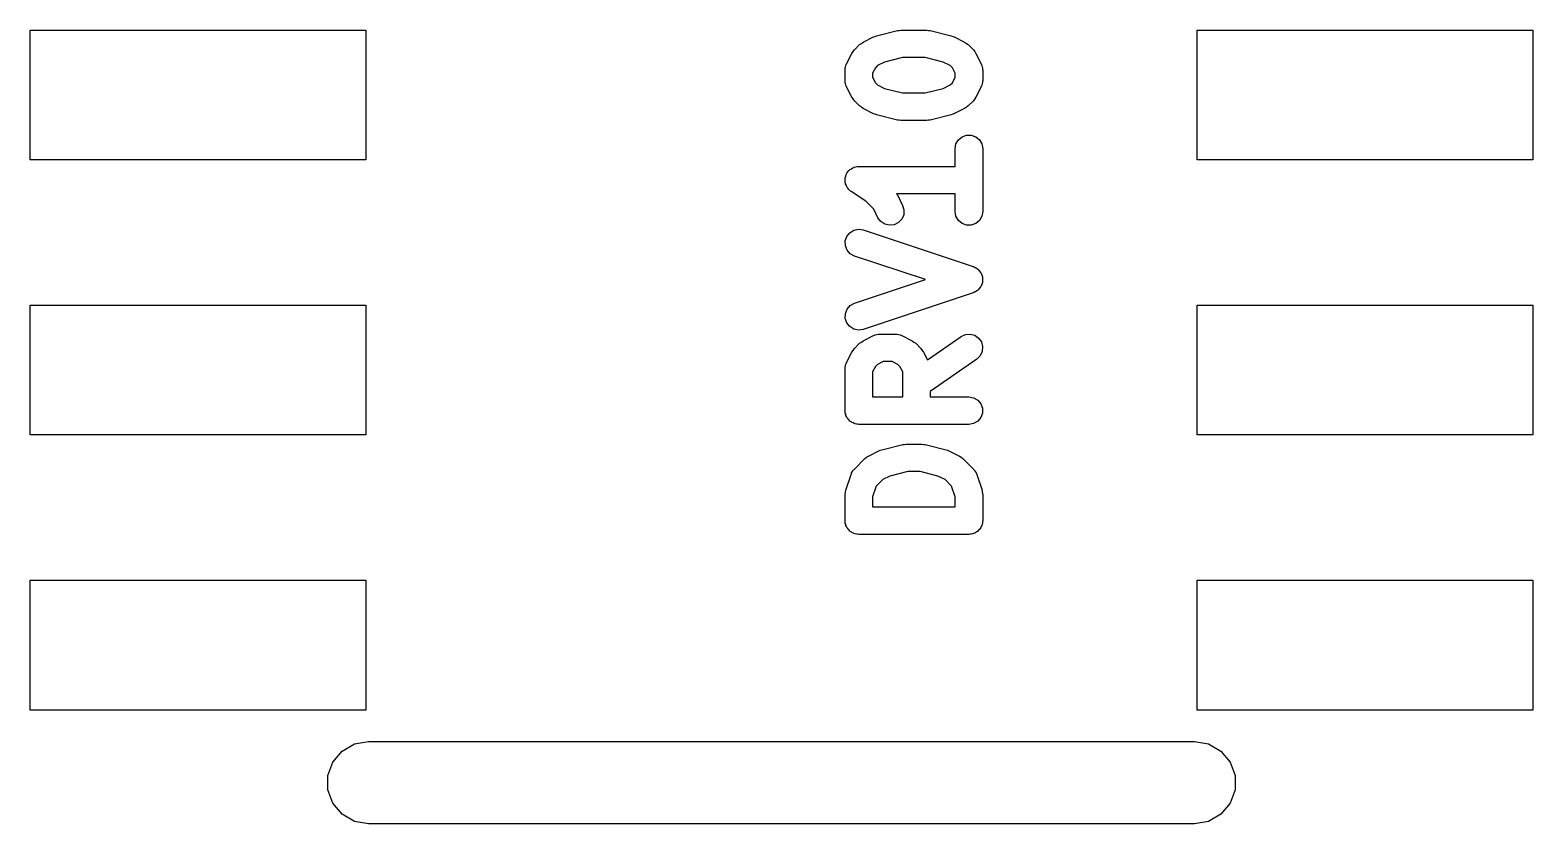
# Model space of a CAD drawing. Extents: x 51 to 137, y -158 to -25.
# Drawn here: x 92.04 to 98.97, y -69.8 to -66.13 of the extents above; entities that cross this region are included whole.
import ezdxf

# ---------------------------------------------------------------- set-up
doc = ezdxf.new("R2010")
doc.units = 0
doc.header["$MEASUREMENT"] = 0
doc.layers.add('BLACK', color=7, linetype='CONTINUOUS')

msp = doc.modelspace()

# ---------------------------------------------------------------- linework, layer by layer
at = {"layer": 'Black'}
for p, q in [((92.0369, -66.7309), (92.0369, -66.1315)), ((92.0369, -66.1315), (93.5863, -66.1315)), ((93.5863, -66.1315), (93.5863, -66.7309)), ((95.9422, -66.1579), (96.0389, -66.1337)), ((96.0389, -66.1337), (96.0467, -66.1332)), ((96.0467, -66.1332), (96.0543, -66.1318)), ((96.0543, -66.1318), (96.1753, -66.1318)), ((96.1753, -66.1318), (96.1829, -66.1332)), ((96.1829, -66.1332), (96.1907, -66.1337)), ((96.1907, -66.1337), (96.2874, -66.1579)), ((97.4217, -66.7309), (97.4217, -66.1315)), ((97.4217, -66.1315), (98.9711, -66.1315)), ((98.9711, -66.1315), (98.9711, -66.7309)), ((95.8401, -66.223), (95.8643, -66.1988)), ((95.8643, -66.1988), (95.8726, -66.193)), ((95.8726, -66.193), (95.8808, -66.1869)), ((95.8808, -66.1869), (95.9292, -66.1627)), ((95.9292, -66.1627), (95.9358, -66.1608)), ((95.9358, -66.1608), (95.9422, -66.1579)), ((96.2874, -66.1579), (96.2938, -66.1608)), ((96.2938, -66.1608), (96.3004, -66.1627)), ((96.3004, -66.1627), (96.3488, -66.1869)), ((96.3488, -66.1869), (96.357, -66.193)), ((96.357, -66.193), (96.3653, -66.1988)), ((96.3653, -66.1988), (96.3895, -66.223)), ((95.803, -66.2914), (95.804, -66.2879)), ((95.804, -66.2879), (95.8282, -66.2395)), ((95.8282, -66.2395), (95.8343, -66.2313)), ((95.8343, -66.2313), (95.8401, -66.223)), ((95.9797, -66.2794), (95.9468, -66.2959)), ((96.0622, -66.2588), (95.9797, -66.2794)), ((96.1675, -66.2588), (96.0622, -66.2588)), ((96.2499, -66.2794), (96.1675, -66.2588)), ((96.2828, -66.2959), (96.2499, -66.2794)), ((96.3895, -66.223), (96.3954, -66.2313)), ((96.3954, -66.2313), (96.4014, -66.2395)), ((96.4014, -66.2395), (96.4256, -66.2879)), ((96.4256, -66.2879), (96.4266, -66.2914)), ((95.7973, -66.3163), (95.7979, -66.3127)), ((95.7973, -66.3647), (95.7973, -66.3163)), ((95.7977, -66.309), (95.7998, -66.3019)), ((95.7979, -66.3127), (95.7977, -66.309)), ((95.7998, -66.3019), (95.8011, -66.2946)), ((95.8011, -66.2946), (95.803, -66.2914)), ((95.9372, -66.3055), (95.9243, -66.3313)), ((95.9243, -66.3313), (95.9243, -66.3497)), ((95.9243, -66.3497), (95.9372, -66.3754)), ((95.9468, -66.2959), (95.9372, -66.3055)), ((96.2924, -66.3055), (96.2828, -66.2959)), ((96.3053, -66.3313), (96.2924, -66.3055)), ((96.2924, -66.3754), (96.3053, -66.3497)), ((96.3053, -66.3497), (96.3053, -66.3313)), ((96.4266, -66.2914), (96.4285, -66.2946)), ((96.4285, -66.2946), (96.4298, -66.3019)), ((96.4298, -66.3019), (96.4319, -66.309)), ((96.4319, -66.309), (96.4317, -66.3127)), ((96.4317, -66.3127), (96.4323, -66.3163)), ((96.4323, -66.3163), (96.4323, -66.3647)), ((95.7979, -66.3683), (95.7973, -66.3647)), ((95.7977, -66.3719), (95.7979, -66.3683)), ((95.7998, -66.3791), (95.7977, -66.3719)), ((95.8011, -66.3864), (95.7998, -66.3791)), ((95.803, -66.3896), (95.8011, -66.3864)), ((95.804, -66.3931), (95.803, -66.3896)), ((95.8282, -66.4415), (95.804, -66.3931)), ((95.9372, -66.3754), (95.9468, -66.3851)), ((95.9468, -66.3851), (95.9797, -66.4015)), ((95.9797, -66.4015), (96.0621, -66.4221)), ((96.0621, -66.4221), (96.1675, -66.4221)), ((96.1675, -66.4221), (96.2499, -66.4015)), ((96.2499, -66.4015), (96.2828, -66.3851)), ((96.2828, -66.3851), (96.2924, -66.3754)), ((96.4256, -66.3931), (96.4014, -66.4415)), ((96.4266, -66.3896), (96.4256, -66.3931)), ((96.4285, -66.3864), (96.4266, -66.3896)), ((96.4298, -66.3791), (96.4285, -66.3864)), ((96.4319, -66.3719), (96.4298, -66.3791)), ((96.4323, -66.3647), (96.4317, -66.3683)), ((96.4317, -66.3683), (96.4319, -66.3719)), ((95.8343, -66.4496), (95.8282, -66.4415)), ((95.8401, -66.458), (95.8343, -66.4496)), ((95.8643, -66.4821), (95.8401, -66.458)), ((95.8726, -66.488), (95.8643, -66.4821)), ((95.8808, -66.494), (95.8726, -66.488)), ((95.9292, -66.5182), (95.8808, -66.494)), ((96.3488, -66.494), (96.3053, -66.5158)), ((96.357, -66.488), (96.3488, -66.494)), ((96.3653, -66.4821), (96.357, -66.488)), ((96.3895, -66.458), (96.3653, -66.4821)), ((96.3953, -66.4496), (96.3895, -66.458)), ((96.4014, -66.4415), (96.3953, -66.4496)), ((95.9358, -66.5202), (95.9292, -66.5182)), ((95.9422, -66.523), (95.9358, -66.5202)), ((96.0389, -66.5472), (95.9422, -66.523)), ((96.0467, -66.5478), (96.0389, -66.5472)), ((96.0543, -66.5491), (96.0467, -66.5478)), ((96.1753, -66.5491), (96.0543, -66.5491)), ((96.1829, -66.5478), (96.1753, -66.5491)), ((96.1907, -66.5472), (96.1829, -66.5478)), ((96.2874, -66.523), (96.1907, -66.5472)), ((96.2938, -66.5202), (96.2874, -66.523)), ((96.3004, -66.5182), (96.2938, -66.5202)), ((96.3053, -66.5158), (96.3004, -66.5182)), ((96.3202, -66.6383), (96.3371, -66.6242)), ((96.3371, -66.6242), (96.3578, -66.6166)), ((96.3578, -66.6166), (96.3798, -66.6166)), ((96.3798, -66.6166), (96.4006, -66.6242)), ((96.4006, -66.6242), (96.4175, -66.6383)), ((96.3053, -66.6792), (96.3091, -66.6574)), ((96.3053, -66.7608), (96.3053, -66.6792)), ((96.3091, -66.6574), (96.3202, -66.6383)), ((96.4175, -66.6383), (96.4285, -66.6574)), ((96.4285, -66.6574), (96.4323, -66.6792)), ((96.4323, -66.6792), (96.4323, -66.9694)), ((93.5863, -66.7309), (92.0369, -66.7309)), ((95.8177, -66.7783), (95.82, -66.7757)), ((95.82, -66.7757), (95.8266, -66.7719)), ((95.8266, -66.7719), (95.8327, -66.7674)), ((95.8327, -66.7674), (95.836, -66.7664)), ((95.836, -66.7664), (95.8391, -66.7646)), ((95.8391, -66.7646), (95.8466, -66.7633)), ((95.8466, -66.7633), (95.8538, -66.7612)), ((95.8538, -66.7612), (95.8573, -66.7614)), ((95.8573, -66.7614), (95.8608, -66.7608)), ((95.8608, -66.7608), (96.3053, -66.7608)), ((98.9711, -66.7309), (97.4217, -66.7309)), ((95.7974, -66.8202), (95.7983, -66.8168)), ((95.7983, -66.8277), (95.7974, -66.8202)), ((95.7983, -66.8133), (95.8009, -66.8061)), ((95.7983, -66.8168), (95.7983, -66.8133)), ((95.7983, -66.8353), (95.7983, -66.8277)), ((95.7995, -66.8386), (95.7983, -66.8353)), ((95.7999, -66.8421), (95.7995, -66.8386)), ((95.8032, -66.8489), (95.7999, -66.8421)), ((95.8009, -66.8061), (95.8027, -66.7988)), ((95.8027, -66.7988), (95.8046, -66.7959)), ((95.8046, -66.7959), (95.8058, -66.7925)), ((95.8058, -66.7925), (95.8107, -66.7867)), ((95.8107, -66.7867), (95.8149, -66.7804)), ((95.8149, -66.7804), (95.8177, -66.7783)), ((95.8058, -66.856), (95.8032, -66.8489)), ((95.8081, -66.8587), (95.8058, -66.856)), ((95.8096, -66.8619), (95.8081, -66.8587)), ((95.8151, -66.8671), (95.8096, -66.8619)), ((95.82, -66.8729), (95.8151, -66.8671)), ((95.823, -66.8747), (95.82, -66.8729)), ((95.8256, -66.8771), (95.823, -66.8747)), ((95.8929, -66.922), (95.8256, -66.8771)), ((96.3053, -66.8878), (96.0349, -66.8878)), ((96.0349, -66.8878), (96.0386, -66.8927)), ((96.0386, -66.8927), (96.0627, -66.941)), ((96.3053, -66.9694), (96.3053, -66.8878)), ((95.9296, -66.9587), (95.8929, -66.922)), ((95.9492, -66.9978), (95.9296, -66.9587)), ((96.0677, -66.9842), (96.0589, -67.0044)), ((96.0627, -66.941), (96.069, -66.9622)), ((96.069, -66.9622), (96.0677, -66.9842)), ((96.3091, -66.9912), (96.3053, -66.9694)), ((96.4323, -66.9694), (96.4285, -66.9912)), ((95.8375, -67.0555), (95.8591, -67.0511)), ((95.8591, -67.0511), (95.8809, -67.0543)), ((95.9623, -67.0155), (95.9492, -66.9978)), ((95.9807, -67.0277), (95.9623, -67.0155)), ((96.0021, -67.0328), (95.9807, -67.0277)), ((96.0241, -67.0303), (96.0021, -67.0328)), ((96.0438, -67.0204), (96.0241, -67.0303)), ((96.0589, -67.0044), (96.0438, -67.0204)), ((96.3202, -67.0103), (96.3091, -66.9912)), ((96.3371, -67.0244), (96.3202, -67.0103)), ((96.3578, -67.032), (96.3371, -67.0244)), ((96.3798, -67.032), (96.3578, -67.032)), ((96.4006, -67.0244), (96.3798, -67.032)), ((96.4175, -67.0103), (96.4006, -67.0244)), ((96.4285, -66.9912), (96.4175, -67.0103)), ((95.798, -67.1053), (95.805, -67.0843)), ((95.7986, -67.1273), (95.798, -67.1053)), ((95.805, -67.0843), (95.8187, -67.0671)), ((95.8187, -67.0671), (95.8375, -67.0555)), ((95.8809, -67.0543), (96.3889, -67.2237)), ((95.8067, -67.1478), (95.7986, -67.1273)), ((95.8213, -67.1643), (95.8067, -67.1478)), ((95.8407, -67.1748), (95.8213, -67.1643)), ((96.168, -67.2839), (95.8407, -67.1748)), ((96.3889, -67.2237), (96.3904, -67.2245)), ((96.3904, -67.2245), (96.3922, -67.2249)), ((96.3922, -67.2249), (96.4001, -67.2297)), ((96.4001, -67.2297), (96.4083, -67.2342)), ((96.4083, -67.2342), (96.4094, -67.2355)), ((96.4094, -67.2355), (96.4109, -67.2364)), ((96.4109, -67.2364), (96.4167, -67.2437)), ((96.4167, -67.2437), (96.4229, -67.2507)), ((96.4229, -67.2507), (96.4236, -67.2523)), ((96.4236, -67.2523), (96.4246, -67.2537)), ((96.4246, -67.2537), (96.4276, -67.2625)), ((95.8407, -67.393), (96.168, -67.2839)), ((96.4167, -67.3241), (96.4109, -67.3314)), ((96.4229, -67.3172), (96.4167, -67.3241)), ((96.4236, -67.3155), (96.4229, -67.3172)), ((96.4246, -67.3142), (96.4236, -67.3155)), ((96.4276, -67.3053), (96.4246, -67.3142)), ((96.4276, -67.2625), (96.431, -67.2712)), ((96.431, -67.2966), (96.4276, -67.3053)), ((96.431, -67.2712), (96.4311, -67.2729)), ((96.4311, -67.2949), (96.431, -67.2966)), ((96.4311, -67.2729), (96.4316, -67.2746)), ((96.4316, -67.2932), (96.4311, -67.2949)), ((96.4316, -67.2746), (96.4314, -67.2839)), ((96.4314, -67.2839), (96.4316, -67.2932)), ((95.8213, -67.4035), (95.8407, -67.393)), ((96.3889, -67.3442), (95.8809, -67.5135)), ((96.3904, -67.3433), (96.3889, -67.3442)), ((96.3922, -67.343), (96.3904, -67.3433)), ((96.4001, -67.3381), (96.3922, -67.343)), ((96.4083, -67.3337), (96.4001, -67.3381)), ((96.4094, -67.3323), (96.4083, -67.3337)), ((96.4109, -67.3314), (96.4094, -67.3323)), ((92.0369, -68.0009), (92.0369, -67.4015)), ((92.0369, -67.4015), (93.5863, -67.4015)), ((93.5863, -67.4015), (93.5863, -68.0009)), ((95.798, -67.4626), (95.7986, -67.4405)), ((95.805, -67.4835), (95.798, -67.4626)), ((95.7986, -67.4405), (95.8067, -67.42)), ((95.8067, -67.42), (95.8213, -67.4035)), ((97.4217, -68.0009), (97.4217, -67.4015)), ((97.4217, -67.4015), (98.9711, -67.4015)), ((98.9711, -67.4015), (98.9711, -68.0009)), ((95.8187, -67.5008), (95.805, -67.4835)), ((95.8375, -67.5123), (95.8187, -67.5008)), ((95.8591, -67.5167), (95.8375, -67.5123)), ((95.8809, -67.5135), (95.8591, -67.5167)), ((95.9327, -67.5405), (95.9359, -67.5387)), ((95.9359, -67.5387), (95.9432, -67.5374)), ((95.9432, -67.5374), (95.9503, -67.5353)), ((95.9503, -67.5353), (95.954, -67.5355)), ((95.954, -67.5355), (95.9576, -67.5349)), ((95.9576, -67.5349), (96.0301, -67.5349)), ((96.0301, -67.5349), (96.0337, -67.5355)), ((96.0337, -67.5355), (96.0374, -67.5353)), ((96.0374, -67.5353), (96.0445, -67.5374)), ((96.0445, -67.5374), (96.0519, -67.5387)), ((96.0519, -67.5387), (96.055, -67.5405)), ((96.3324, -67.5464), (96.3524, -67.5371)), ((96.3524, -67.5371), (96.3744, -67.5351)), ((96.3744, -67.5351), (96.3957, -67.5408)), ((95.8343, -67.6102), (95.8401, -67.6019)), ((95.8401, -67.6019), (95.8643, -67.5777)), ((95.8643, -67.5777), (95.8726, -67.5718)), ((95.8726, -67.5718), (95.8808, -67.5658)), ((95.8808, -67.5658), (95.9292, -67.5416)), ((95.9292, -67.5416), (95.9327, -67.5405)), ((96.055, -67.5405), (96.0585, -67.5416)), ((96.0585, -67.5416), (96.1069, -67.5658)), ((96.1069, -67.5658), (96.1151, -67.5719)), ((96.1151, -67.5719), (96.1234, -67.5777)), ((96.1234, -67.5777), (96.1476, -67.6019)), ((96.1476, -67.6019), (96.1534, -67.6102)), ((96.1777, -67.6547), (96.3324, -67.5464)), ((96.3957, -67.5408), (96.4137, -67.5535)), ((96.4137, -67.5535), (96.4264, -67.5716)), ((96.4264, -67.5716), (96.4321, -67.5929)), ((96.4321, -67.5929), (96.4301, -67.6148)), ((95.7998, -67.6808), (95.8011, -67.6734)), ((95.8011, -67.6734), (95.803, -67.6703)), ((95.803, -67.6703), (95.804, -67.6668)), ((95.804, -67.6668), (95.8282, -67.6184)), ((95.8282, -67.6184), (95.8343, -67.6102)), ((95.9468, -67.6748), (95.9372, -67.6844)), ((95.9726, -67.6619), (95.9468, -67.6748)), ((96.0152, -67.6619), (95.9726, -67.6619)), ((96.0409, -67.6748), (96.0152, -67.6619)), ((96.0505, -67.6844), (96.0409, -67.6748)), ((96.1534, -67.6102), (96.1595, -67.6184)), ((96.1595, -67.6184), (96.1777, -67.6547)), ((96.4052, -67.6504), (96.1904, -67.8008)), ((96.4208, -67.6348), (96.4052, -67.6504)), ((96.4301, -67.6148), (96.4208, -67.6348)), ((95.7973, -67.6952), (95.7979, -67.6915)), ((95.7973, -67.8887), (95.7973, -67.6952)), ((95.7977, -67.6879), (95.7998, -67.6808)), ((95.7979, -67.6915), (95.7977, -67.6879)), ((95.9372, -67.6844), (95.9243, -67.7101)), ((95.9243, -67.7101), (95.9243, -67.8252)), ((96.0634, -67.7101), (96.0505, -67.6844)), ((96.0634, -67.8252), (96.0634, -67.7101)), ((96.1904, -67.8008), (96.1904, -67.8252)), ((95.9243, -67.8252), (96.0634, -67.8252)), ((96.1904, -67.8252), (96.3688, -67.8252)), ((96.3688, -67.8252), (96.3905, -67.829)), ((96.3905, -67.829), (96.4096, -67.84)), ((96.4096, -67.84), (96.4238, -67.8569)), ((96.4238, -67.8569), (96.4313, -67.8777)), ((96.4313, -67.8777), (96.4313, -67.8997)), ((95.7983, -67.8941), (95.7973, -67.8887)), ((95.7983, -67.8997), (95.7983, -67.8941)), ((95.8002, -67.9049), (95.7983, -67.8997)), ((95.8011, -67.9104), (95.8002, -67.9049)), ((95.8039, -67.9152), (95.8011, -67.9104)), ((95.8058, -67.9204), (95.8039, -67.9152)), ((95.8094, -67.9247), (95.8058, -67.9204)), ((95.8122, -67.9295), (95.8094, -67.9247)), ((95.8164, -67.9331), (95.8122, -67.9295)), ((95.82, -67.9373), (95.8164, -67.9331)), ((95.8248, -67.9401), (95.82, -67.9373)), ((95.8291, -67.9437), (95.8248, -67.9401)), ((95.8343, -67.9456), (95.8291, -67.9437)), ((95.8391, -67.9483), (95.8343, -67.9456)), ((95.8446, -67.9493), (95.8391, -67.9483)), ((95.8498, -67.9512), (95.8446, -67.9493)), ((95.8553, -67.9512), (95.8498, -67.9512)), ((95.8608, -67.9522), (95.8553, -67.9512)), ((96.3688, -67.9522), (95.8608, -67.9522)), ((96.3905, -67.9483), (96.3688, -67.9522)), ((96.4096, -67.9373), (96.3905, -67.9483)), ((96.4238, -67.9204), (96.4096, -67.9373)), ((96.4313, -67.8997), (96.4238, -67.9204)), ((93.5863, -68.0009), (92.0369, -68.0009)), ((98.9711, -68.0009), (97.4217, -68.0009)), ((95.905, -68.098), (95.9534, -68.0738)), ((95.9534, -68.0738), (95.96, -68.0718)), ((95.96, -68.0718), (95.9664, -68.069)), ((95.9664, -68.069), (96.0631, -68.0448)), ((96.0631, -68.0448), (96.0709, -68.0442)), ((96.0709, -68.0442), (96.0785, -68.0429)), ((96.0785, -68.0429), (96.1511, -68.0429)), ((96.1511, -68.0429), (96.1587, -68.0442)), ((96.1587, -68.0442), (96.1665, -68.0448)), ((96.1665, -68.0448), (96.2633, -68.069)), ((96.2633, -68.069), (96.2696, -68.0718)), ((96.2696, -68.0718), (96.2763, -68.0738)), ((96.2763, -68.0738), (96.3246, -68.098)), ((95.8353, -68.1637), (95.838, -68.1613)), ((95.838, -68.1613), (95.8401, -68.1583)), ((95.8401, -68.1583), (95.8885, -68.1099)), ((95.8885, -68.1099), (95.8968, -68.1041)), ((95.8968, -68.1041), (95.905, -68.098)), ((96.3246, -68.098), (96.3328, -68.104)), ((96.3328, -68.104), (96.3411, -68.1099)), ((96.3411, -68.1099), (96.3895, -68.1583)), ((96.3895, -68.1583), (96.3916, -68.1612)), ((96.3916, -68.1612), (96.3944, -68.1637)), ((95.8006, -68.2556), (95.8248, -68.1831)), ((95.8248, -68.1831), (95.8265, -68.1799)), ((95.8265, -68.1799), (95.8274, -68.1763)), ((95.8274, -68.1763), (95.8317, -68.1702)), ((95.8317, -68.1702), (95.8353, -68.1637)), ((95.971, -68.207), (95.9405, -68.2375)), ((96.0039, -68.1905), (95.971, -68.207)), ((96.0863, -68.1699), (96.0039, -68.1905)), ((96.1433, -68.1699), (96.0863, -68.1699)), ((96.2257, -68.1905), (96.1433, -68.1699)), ((96.2586, -68.207), (96.2257, -68.1905)), ((96.2891, -68.2375), (96.2586, -68.207)), ((96.3944, -68.1637), (96.3979, -68.1702)), ((96.3979, -68.1702), (96.4022, -68.1763)), ((96.4022, -68.1763), (96.4031, -68.1799)), ((96.4031, -68.1799), (96.4049, -68.1831)), ((96.4049, -68.1831), (96.4291, -68.2556)), ((95.7973, -68.2757), (95.7991, -68.2657)), ((95.7973, -68.3967), (95.7973, -68.2757)), ((95.7991, -68.2657), (95.8006, -68.2556)), ((95.9405, -68.2375), (95.9243, -68.286)), ((95.9243, -68.286), (95.9243, -68.3332)), ((96.3053, -68.286), (96.2891, -68.2375)), ((96.3053, -68.3332), (96.3053, -68.286)), ((96.4291, -68.2556), (96.4305, -68.2657)), ((96.4305, -68.2657), (96.4323, -68.2757)), ((96.4323, -68.2757), (96.4323, -68.3967)), ((95.9243, -68.3332), (96.3053, -68.3332)), ((95.7983, -68.4021), (95.7973, -68.3967)), ((95.7983, -68.4077), (95.7983, -68.4021)), ((95.8002, -68.4129), (95.7983, -68.4077)), ((95.8011, -68.4184), (95.8002, -68.4129)), ((95.8039, -68.4232), (95.8011, -68.4184)), ((95.8058, -68.4284), (95.8039, -68.4232)), ((95.8094, -68.4327), (95.8058, -68.4284)), ((95.8122, -68.4375), (95.8094, -68.4327)), ((95.8164, -68.4411), (95.8122, -68.4375)), ((96.4175, -68.4375), (96.4132, -68.4411)), ((96.4202, -68.4327), (96.4175, -68.4375)), ((96.4238, -68.4284), (96.4202, -68.4327)), ((96.4257, -68.4232), (96.4238, -68.4284)), ((96.4285, -68.4184), (96.4257, -68.4232)), ((96.4294, -68.4129), (96.4285, -68.4184)), ((96.4313, -68.4077), (96.4294, -68.4129)), ((96.4323, -68.3967), (96.4313, -68.4021)), ((96.4313, -68.4021), (96.4313, -68.4077)), ((95.82, -68.4453), (95.8164, -68.4411)), ((95.8248, -68.4481), (95.82, -68.4453)), ((95.8291, -68.4517), (95.8248, -68.4481)), ((95.8343, -68.4536), (95.8291, -68.4517)), ((95.8391, -68.4563), (95.8343, -68.4536)), ((95.8446, -68.4573), (95.8391, -68.4563)), ((95.8498, -68.4592), (95.8446, -68.4573)), ((95.8553, -68.4592), (95.8498, -68.4592)), ((95.8608, -68.4602), (95.8553, -68.4592)), ((96.3688, -68.4602), (95.8608, -68.4602)), ((96.3743, -68.4592), (96.3688, -68.4602)), ((96.3798, -68.4592), (96.3743, -68.4592)), ((96.3851, -68.4573), (96.3798, -68.4592)), ((96.3905, -68.4563), (96.3851, -68.4573)), ((96.3953, -68.4536), (96.3905, -68.4563)), ((96.4006, -68.4517), (96.3953, -68.4536)), ((96.4048, -68.4481), (96.4006, -68.4517)), ((96.4096, -68.4453), (96.4048, -68.4481)), ((96.4132, -68.4411), (96.4096, -68.4453)), ((92.0369, -69.2709), (92.0369, -68.6715)), ((92.0369, -68.6715), (93.5863, -68.6715)), ((93.5863, -68.6715), (93.5863, -69.2709)), ((97.4217, -69.2709), (97.4217, -68.6715)), ((97.4217, -68.6715), (98.9711, -68.6715)), ((98.9711, -68.6715), (98.9711, -69.2709)), ((93.5863, -69.2709), (92.0369, -69.2709)), ((98.9711, -69.2709), (97.4217, -69.2709)), ((93.434, -69.5109), (93.4765, -69.4603)), ((93.4765, -69.4603), (93.5338, -69.4272)), ((93.5338, -69.4272), (93.599, -69.4157)), ((93.599, -69.4157), (97.409, -69.4157)), ((97.409, -69.4157), (97.4742, -69.4272)), ((97.4742, -69.4272), (97.5315, -69.4603)), ((97.5315, -69.4603), (97.574, -69.5109)), ((93.4114, -69.5731), (93.434, -69.5109)), ((97.574, -69.5109), (97.5966, -69.5731)), ((93.4114, -69.6393), (93.4114, -69.5731)), ((97.5966, -69.5731), (97.5966, -69.6393)), ((93.434, -69.7014), (93.4114, -69.6393)), ((97.5966, -69.6393), (97.574, -69.7014)), ((93.4765, -69.7521), (93.434, -69.7014)), ((93.5338, -69.7852), (93.4765, -69.7521)), ((97.5315, -69.7521), (97.4742, -69.7852)), ((97.574, -69.7014), (97.5315, -69.7521)), ((93.599, -69.7967), (93.5338, -69.7852)), ((97.409, -69.7967), (93.599, -69.7967)), ((97.4742, -69.7852), (97.409, -69.7967))]:
    msp.add_line(p, q, dxfattribs=at)

doc.saveas('drawing.dxf')
